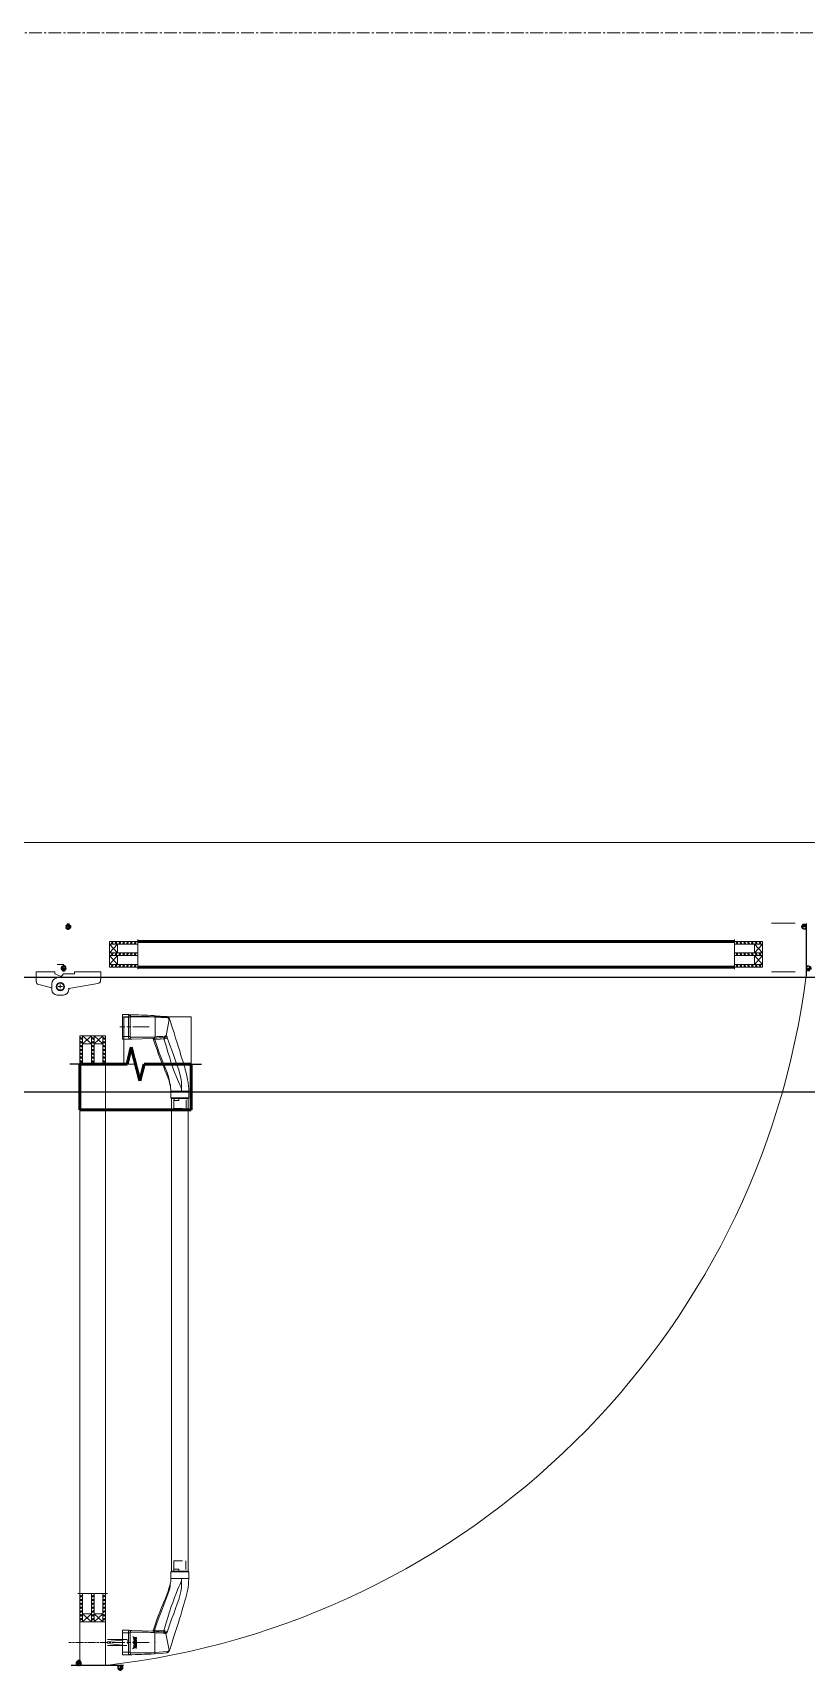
# Model space of a CAD drawing. Header units: millimetres. Extents: x -7155 to 483283, y -227682 to 148426.
# Drawn here: x 34286 to 35432, y 73773 to 76200 of the extents above; entities that cross this region are included whole.
import ezdxf

# ---------------------------------------------------------------- set-up
doc = ezdxf.new("R2010")
doc.units = ezdxf.units.MM
for name, pattern in [('CENTER', [50.8, 31.75, -6.35, 6.35, -6.35]), ('CENTER2', [28.575, 19.05, -3.175, 3.175, -3.175]), ('CENTERLINE', [30, 12, -1.5, 3, -1.5, 12]), ('HIDDEN', [9.525, 6.35, -3.175])]:
    doc.linetypes.add(name, pattern=pattern)
doc.layers.add('001', color=7, linetype='Continuous')
doc.layers.add('CENTER', color=1, linetype='CENTER')
for name, color, linetype, lineweight in [('A-Wall-Open', 8, 'Continuous', 0), ('Al', 59, 'Continuous', 13), ('Cen', 1, 'CENTER2', 13), ('OSN', 7, 'Continuous', 0), ('АР_Двери_внутренние_антипаника', 7, 'Continuous', 0), ('АР_Стены_Стекло', 4, 'Continuous', 13), ('Витражные конструкции', 252, 'Continuous', 15), ('СПДС_СИМВОЛЫ', 213, 'Continuous', 25)]:
    doc.layers.add(name, color=color, linetype=linetype, lineweight=lineweight)
for name, color, linetype, lineweight, true_color in [('АР_Оси_РД_100', 7, 'Continuous', 0, 0x525252), ('РД_Витраж_вн', 7, 'Continuous', 25, 0x148aff), ('РД_Оси_100', 7, 'Continuous', 0, 0x525252)]:
    doc.layers.add(name, color=color, linetype=linetype, lineweight=lineweight, true_color=true_color)
doc.layers.add('РД_Проем', color=230, linetype='Continuous', lineweight=0, plot=False)

# ---------------------------------------------------------------- blocks, each defined once
blk = doc.blocks.new('СОШ_2200_АР_ОСИ_М100_28.05.24')
at = {"layer": 'АР_Оси_РД_100', "linetype": 'CENTER2'}
for p, q in [((119910, 76200), (-5954.958, 76200)), ((-5954.958, 75000), (119910, 75000))]:
    blk.add_line(p, q, dxfattribs=at)
blk = doc.blocks.new('ТПУ-45.02')
at = {"elevation": 0}
blk.add_lwpolyline([(-2, 2.5, -0.916659), (-1.5, 2.4), (-1.5, 1.4, -0.398231), (-1.6, 1.3), (-1.9, 1.3, 0.668179), (-2.1, 0.9), (-1.3, 0.1, 0.198912), (-1.1, 0), (1.2, 0, 0.198912), (1.3, 0.1), (2.1, 0.9, 0.668179), (2, 1.3), (1.6, 1.3, -0.414214), (1.5, 1.4), (1.5, 2.4, -0.904069), (2, 2.5), (3.3, 2.5, 0.414214), (3.5, 2.7), (3.5, 3.1, 0.327426), (3.3, 3.4), (-1, 4.3, 0.167079), (-1.2, 4.3, -0.978527), (-1.6, 4.8, 0.140808), (-1.5, 4.9), (-1, 6.4, -0.301775), (-0.8, 6.6, -0.191208), (1.6, 6.3, -0.2528), (1.7, 6.1, 0.249371), (1.8, 5.9, -0.087675), (2.5, 5.2, 0.34791), (2.8, 5.1), (3.3, 5.4, 0.434986), (3.4, 5.7, 0.631386), (-3.8, 4.5), (-3.8, 2.7, 0.423855), (-3.6, 2.5)], format="xyb", close=True, dxfattribs=at)
blk.add_lwpolyline([(-2, 4.3, 0.440609), (-1.8, 4), (-0.5, 3.8, -0.880439), (-0.6, 3.3), (-3.2, 3.3, -0.266716), (-1.7, 6.2, -0.681981), (-1.5, 6.1)], format="xyb", close=True)
blk.add_lwpolyline([(0.6, 0.7, 0.413945), (0.7, 0.8), (0.7, 2.4, 0.414214), (0.5, 2.7), (-0.4, 2.7, 0.414214), (-0.7, 2.4), (-0.7, 0.8, 0.413945), (-0.5, 0.7), (0.6, 0.7)], format="xyb")
blk = doc.blocks.new('РУ-65.05')
blk.add_blockref('ТПУ-45.02', (-2.6, -2.5))
blk = doc.blocks.new('Стекло 4 мм разрез')
at = {"layer": 'Al'}
for p, q in [((-2, -41.9), (-2, 0)), ((2, -41.9), (2, 0))]:
    blk.add_line(p, q, dxfattribs=at)
at = {"layer": 'Al', "ltscale": 4}
blk.add_line((2, 0), (-2, 0), dxfattribs=at)
at = {"layer": 'Al', "color": 5, "linetype": 'Continuous'}
for p, q in [((-1.4, -5.4), (1.4, -2.5)), ((-1.4, -11), (1.4, -8.2)), ((-1.4, -16.7), (1.4, -13.9)), ((-1.4, -22.4), (1.4, -19.6)), ((-1.1, -3.9), (0, -2.8)), ((-1.1, -9.6), (0, -8.5)), ((-1.1, -15.3), (0, -14.2)), ((-1.1, -21), (0, -19.8)), ((0, -5.1), (1.1, -3.9)), ((0, -10.8), (1.1, -9.6)), ((0, -16.4), (1.1, -15.3)), ((0, -22.1), (1.1, -21)), ((-1.4, -28.1), (1.4, -25.2)), ((-1.4, -33.7), (1.4, -30.9)), ((-1.4, -39.4), (1.4, -36.6)), ((-1.1, -26.6), (0, -25.5)), ((-1.1, -32.3), (0, -31.2)), ((-1.1, -38), (0, -36.9)), ((0, -27.8), (1.1, -26.6)), ((0, -33.5), (1.1, -32.3)), ((0, -39.1), (1.1, -38))]:
    blk.add_line(p, q, dxfattribs=at)
blk = doc.blocks.new('СПД 38 4+4+4')
at = {"layer": 'Al', "ltscale": 4}
for p, q in [((4, 0), (17, -12)), ((4, -12), (17, 0)), ((21, 0), (34, -12)), ((21, -12), (34, 0))]:
    blk.add_line(p, q, dxfattribs=at)
for points in [[(4, 0), (17, 0), (17, -12), (4, -12)], [(21, 0), (34, 0), (34, -12), (21, -12)]]:
    blk.add_lwpolyline(points, close=True, dxfattribs=at)
at = {"layer": 'Cen', "ltscale": 5}
blk.add_line((41, -41.9), (-3, -41.9), dxfattribs=at)
at = {"layer": 'Al', "ltscale": 4}
for p in [(2, 0), (19, 0), (36, 0)]:
    blk.add_blockref('Стекло 4 мм разрез', p, dxfattribs=at)
blk = doc.blocks.new('дверь 72 стык створок')
for p, q in [((-122.9, 27), (-157.9, 27)), ((-122.9, -45), (-157.9, -45))]:
    blk.add_line(p, q)
at = {"layer": 'CENTER', "ltscale": 5}
blk.add_line((-106.6, 26.6), (-106.6, -50.8), dxfattribs=at)
at = {"xscale": -1, "rotation": 180}
blk.add_blockref('РУ-65.05', (-107.3, 23), dxfattribs=at)
at = {"xscale": -1}
blk.add_blockref('РУ-65.05', (-105.8, -41), dxfattribs=at)
at = {"layer": 'Al', "ltscale": 4, "rotation": 270}
blk.add_blockref('СПД 38 4+4+4', (-171.2, 0), dxfattribs=at)
at = {"layer": 'Al', "ltscale": 4, "xscale": -1, "rotation": 90}
blk.add_blockref('СПД 38 4+4+4', (-41.9, 0), dxfattribs=at)
blk = doc.blocks.new('petlia_dv')
for p, q in [((-59.9, 22), (-59.9, 11)), ((-59.9, 22), (-24.3, 22)), ((-59.9, 11), (-59.7, 11)), ((-59.7, 11), (-59.7, 9.4)), ((-12.5, -2.6), (-55.6, 4.4)), ((-20.9, 22), (-24.3, 22)), ((-20.9, 22), (-20.9, 19)), ((-20.9, 19), (-4.9, 19)), ((-4.9, 19), (-0.2, 13.4)), ((-4.9, 19), (-2.7, 16.3)), ((7.9, 19), (-1.3, 14.8)), ((-0.2, 13.4), (5.5, 13.3)), ((5.5, 13.3), (5.5, 12.4)), ((5.9, 12.3), (5.5, 12.4)), ((7.9, 22), (32.5, 22)), ((7.9, 22), (7.9, 19)), ((12.5, 4.5), (12.5, -4.5)), ((12.5, -2), (33.9, 3.8)), ((35.9, 22), (32.5, 22)), ((35.9, 7), (35.4, 7)), ((35.4, 7), (35.4, 5.7)), ((35.9, 22), (35.9, 7)), ((-12.5, -2.6), (-12.5, -4.5)), ((4.5, -12.5), (-4.5, -12.5)), ((-4.5, -12.5), (4.5, -12.5)), ((12.5, -2.4), (12.5, -4.5))]:
    blk.add_line(p, q)
for radius in [6, 5]:
    blk.add_circle((0, 0), radius)
for centre, radius, start, end in [((-54.7, 9.4), 5, 180, 260), ((4.5, 4.5), 8, 0, 80), ((33.4, 5.7), 2, 285, 0), ((-4.5, -4.5), 8, 180, 270), ((-4.5, -4.5), 8, 180, 270), ((4.5, -4.5), 8, 270, 0), ((4.5, -4.5), 8, 270, 0)]:
    blk.add_arc(centre, radius, start, end)
at = {"layer": '001'}
blk.add_line((-12.5, -2.5), (-12.5, -4.5), dxfattribs=at)
at = {"layer": 'Cen', "ltscale": 0.5}
blk.add_line((3.2, 0), (-3.2, 0), dxfattribs=at)
at = {"layer": 'Cen', "ltscale": 0.3}
blk.add_line((0, 3.2), (0, -2.8), dxfattribs=at)
blk = doc.blocks.new('UUNEW01NEW00')
at = {"layer": 'АР_Двери_внутренние_антипаника', "color": 1, "linetype": 'CENTERLINE'}
blk.add_line((0, 4.4), (0, 26), dxfattribs=at)
at = {"layer": 'АР_Двери_внутренние_антипаника', "color": 40, "linetype": 'Continuous'}
for p, q in [((-9.1, 24), (9.1, 24)), ((-9.1, 19.3), (-9.1, 24)), ((-9, 18.2), (-9.1, 19.3)), ((-9, 17.1), (-9, 18.2)), ((-8.5, 1.5), (-9, 17.1)), ((9.1, 24), (9.1, 19.3)), ((-8.8, 1.3), (-13.2, -0.1)), ((-8.5, 1.5), (-8.8, 1.3)), ((8.3, 0.5), (8, -3.9)), ((-47.5, -11.9), (-52.5, -11.9)), ((-47.5, -11.9), (-46.3, -11.8)), ((-45.1, -11.7), (-46.3, -11.8)), ((-44.4, -11.5), (-45.1, -11.7)), ((-42.2, -11), (-44.4, -11.6)), ((-40, -10.4), (-42.2, -11)), ((-38, -9.7), (-40, -10.4)), ((-36.1, -9), (-38, -9.7)), ((-34.2, -8.3), (-36.1, -9)), ((-32.1, -7.5), (-34.2, -8.3)), ((-30.3, -6.7), (-32.1, -7.5)), ((-28.2, -5.9), (-30.3, -6.7)), ((-25.9, -4.9), (-28.2, -5.9)), ((-23.3, -3.9), (-25.9, -4.9)), ((-20.4, -2.7), (-23.3, -3.9)), ((-17, -1.5), (-20.4, -2.7)), ((-13.2, -0.1), (-17, -1.5)), ((-0.2, -12.7), (4.6, -11.2)), ((4.6, -11.2), (5.6, -10.9)), ((5.6, -10.9), (6.4, -10.5)), ((6.4, -10.5), (7.3, -9.6)), ((7.3, -9.6), (7.6, -8.9)), ((7.6, -8.9), (7.7, -8.7)), ((8, -3.9), (7.7, -8.6)), ((7.7, -8.7), (7.7, -8.6)), ((-53, -19.5), (-53, -12.4)), ((-53, -24.6), (-53, -19.5)), ((-41.1, -24.6), (-39.3, -24.3)), ((-39.3, -24.3), (-37.6, -23.9)), ((-37.6, -23.9), (-36.2, -23.6)), ((-36.2, -23.6), (-35.1, -23.3)), ((-35.1, -23.3), (-34.2, -23.1)), ((-34.2, -23.1), (-33.1, -22.8)), ((-33.1, -22.8), (-31.7, -22.5)), ((-31.7, -22.5), (-30.1, -22)), ((-30.1, -22), (-28.2, -21.5)), ((-28.2, -21.5), (-26, -20.8)), ((-26, -20.8), (-23.3, -20)), ((-23.3, -20), (-20.2, -19.1)), ((-20.2, -19.1), (-17.7, -18.3)), ((-17.7, -18.3), (-14.9, -17.4)), ((-14.9, -17.4), (-11.8, -16.4)), ((-11.8, -16.4), (-8.3, -15.3)), ((-8.3, -15.3), (-4.5, -14.1)), ((-4.5, -14.1), (-0.2, -12.7)), ((-52.5, -25.1), (-47.5, -25.1)), ((-47.5, -25.1), (-45.1, -25)), ((-45.1, -25), (-44.1, -24.9)), ((-44.1, -24.9), (-43.6, -24.9)), ((-43.6, -24.9), (-43, -24.8)), ((-43, -24.8), (-42.4, -24.8)), ((-42.4, -24.8), (-41.8, -24.7)), ((-41.8, -24.7), (-41.1, -24.6))]:
    blk.add_line(p, q, dxfattribs=at)
at = {"layer": 'АР_Двери_внутренние_антипаника', "color": 1, "linetype": 'Continuous'}
for p, q in [((-9.1, 19.3), (-8.9, 19.4)), ((-9.1, 19.3), (-9, 18.8)), ((-9, 18.8), (-8.8, 18.6)), ((-8.9, 19.4), (-8.5, 19.5)), ((-8.8, 18.6), (-8.6, 18.4)), ((-8.6, 18.4), (-8.4, 18.2)), ((-8.5, 19.5), (-8.2, 19.5)), ((-8.4, 18.2), (-8.1, 18.1)), ((-8.2, 19.5), (-7.8, 19.6)), ((-8.1, 18.1), (-7.6, 18)), ((-7.8, 19.6), (-7.5, 19.6)), ((-7.5, 18.3), (-7.6, 18.2)), ((-7.6, 18.2), (-7.6, 18)), ((-7.6, 18), (-7.6, 16.2)), ((-7.6, 16.2), (-7.6, 14.1)), ((-7.6, 14.1), (-7.6, 12.2)), ((-7.6, 12.2), (-7.6, 9.8)), ((-7.5, 19.6), (-7.1, 19.6)), ((-7.4, 18.3), (-7.5, 18.3)), ((-7.3, 18.3), (-7.4, 18.3)), ((-7.2, 18.3), (-7.3, 18.3)), ((-7.1, 18.3), (-7.2, 18.3)), ((-7.1, 24), (-7.1, 19.6)), ((-7.1, 19.6), (7.1, 19.6)), ((-7.1, 19.6), (-7.1, 18.3)), ((7.1, 18.3), (-7.1, 18.3)), ((-3.5, 16), (-4.6, 16.4)), ((-4.6, 16.4), (-4.6, 16.3)), ((-3.5, 15.9), (-4.6, 16.3)), ((-4.6, 16.3), (-3.8, 14.8)), ((-3.8, 14.8), (-3.3, 14.8)), ((-3, 14.7), (-3.8, 14.7)), ((-3.8, 14.7), (-3.8, 14.6)), ((-3, 14.6), (-3.8, 14.6)), ((-3.8, 14.6), (-3.8, 13.7)), ((-3.8, 13.7), (-3, 13.7)), ((-3.3, 14.8), (-3.6, 15.5)), ((-3.6, 15.5), (-2.7, 15.3)), ((-3.3, 14.9), (-3.6, 15.5)), ((-2.3, 15.7), (-3.5, 16)), ((-2.3, 15.6), (-3.5, 15.9)), ((-3.1, 14.4), (-3.4, 14.4)), ((-3.4, 14.4), (-3.4, 13.9)), ((-3.4, 14), (-3.1, 14)), ((-3.4, 13.9), (-3.1, 13.9)), ((-3.3, 14.9), (-3.3, 14.8)), ((-3, 14.4), (-3.1, 14.4)), ((-3.1, 14), (-3.1, 13.9)), ((-3.1, 14), (-3, 14)), ((-3.1, 13.9), (-3, 13.9)), ((-3, 14.7), (-3, 14.6)), ((-2.9, 14.7), (-3, 14.7)), ((-2.9, 14.6), (-3, 14.6)), ((-2.9, 14.4), (-3, 14.4)), ((-3, 14.4), (-3, 14.4)), ((-3, 14.4), (-3, 14.4)), ((-3, 14), (-3, 14)), ((-3, 14), (-3, 14)), ((-3, 14), (-2.9, 14)), ((-3, 13.9), (-3, 13.9)), ((-3, 13.9), (-3, 13.9)), ((-3, 13.9), (-2.9, 13.9)), ((-3, 13.7), (-2.9, 13.7)), ((-2.8, 14.7), (-2.9, 14.7)), ((-2.9, 14.7), (-2.9, 14.7)), ((-2.8, 14.5), (-2.9, 14.6)), ((-2.9, 14.6), (-2.9, 14.6)), ((-2.9, 14.3), (-2.9, 14.4)), ((-2.9, 14.3), (-2.9, 14.3)), ((-2.9, 14.3), (-2.9, 14.3)), ((-2.9, 14.3), (-2.9, 14.3)), ((-2.9, 14), (-2.9, 14.3)), ((-2.9, 14.1), (-2.9, 14)), ((-2.9, 14), (-2.9, 14.1)), ((-2.9, 14.1), (-2.9, 14.1)), ((-2.9, 14.1), (-2.9, 14.1)), ((-2.9, 14.1), (-2.9, 14.1)), ((-2.9, 14), (-2.9, 14)), ((-2.9, 13.9), (-2.9, 14)), ((-2.9, 14), (-2.9, 14)), ((-2.9, 14), (-2.9, 14)), ((-2.9, 13.9), (-2.9, 13.9)), ((-2.9, 13.9), (-2.9, 13.9)), ((-2.9, 13.7), (-2.8, 13.7)), ((-2.7, 14.6), (-2.8, 14.7)), ((-2.7, 14.5), (-2.8, 14.5)), ((-2.8, 13.7), (-2.8, 13.8)), ((-2.8, 13.8), (-2.7, 13.8)), ((-2.7, 15.3), (-1.7, 15.1)), ((-2.6, 14.6), (-2.7, 14.6)), ((-2.6, 14.5), (-2.7, 14.5)), ((-2.7, 13.8), (-2.6, 13.8)), ((-2.6, 14.5), (-2.6, 14.6)), ((-2.6, 14.6), (-2.6, 14.6)), ((-2.6, 14.4), (-2.6, 14.5)), ((-2.5, 14.5), (-2.6, 14.5)), ((-2.5, 14.4), (-2.6, 14.4)), ((-2.6, 14.4), (-2.6, 14.4)), ((-2.6, 13.8), (-2.6, 13.9)), ((-2.6, 13.9), (-2.5, 13.9)), ((-2.5, 14.4), (-2.5, 14.5)), ((-2.5, 14.4), (-2.5, 14.3)), ((-2.5, 14.3), (-2.5, 14.4)), ((-2.5, 14), (-2.5, 14.3)), ((-2.5, 13.9), (-2.5, 14)), ((-1, 15.5), (-2.3, 15.7)), ((-1, 15.4), (-2.3, 15.6)), ((-2.2, 14.5), (-2.3, 14.5)), ((-2.3, 14.5), (-2.3, 14.4)), ((-2.3, 14.4), (-2.3, 14.3)), ((-2.2, 14.4), (-2.3, 14.4)), ((-2.3, 14.4), (-2.3, 14.3)), ((-2.3, 14.3), (-2.3, 14)), ((-2.3, 14), (-2.3, 13.9)), ((-2.3, 13.9), (-2.3, 13.9)), ((-2.3, 13.9), (-2.2, 13.8)), ((-2.1, 14.6), (-2.2, 14.6)), ((-2.2, 14.6), (-2.2, 14.5)), ((-2.1, 14.5), (-2.2, 14.5)), ((-2.2, 14.5), (-2.2, 14.4)), ((-2.2, 13.8), (-2.2, 13.8)), ((-2.2, 13.8), (-2.1, 13.8)), ((-2, 14.7), (-2.1, 14.6)), ((-2, 14.6), (-2.1, 14.5)), ((-2.1, 14.6), (-2.1, 14.6)), ((-2.1, 14.5), (-2.1, 14.5)), ((-2.1, 13.8), (-2, 13.7)), ((-1.9, 14.7), (-2, 14.7)), ((-1.9, 14.6), (-2, 14.6)), ((-2, 13.7), (-2, 13.7)), ((-2, 13.7), (-1.9, 13.7)), ((-1.8, 14.7), (-1.9, 14.7)), ((-1.8, 14.6), (-1.9, 14.6)), ((-1.8, 14.4), (-1.9, 14.4)), ((-1.9, 14.4), (-1.9, 14.3)), ((-1.9, 14.3), (-1.9, 14)), ((-1.9, 14.3), (-1.9, 14.3)), ((-1.9, 14.3), (-1.9, 14.3)), ((-1.9, 14.3), (-1.9, 14.3)), ((-1.9, 14.1), (-1.9, 14.1)), ((-1.9, 14.1), (-1.9, 14.1)), ((-1.9, 14.1), (-1.9, 14.1)), ((-1.9, 14.1), (-1.8, 14)), ((-1.9, 14), (-1.9, 14)), ((-1.9, 14), (-1.9, 14)), ((-1.9, 14), (-1.9, 13.9)), ((-1.9, 13.9), (-1.8, 13.9)), ((-1.9, 13.7), (-1.8, 13.7)), ((-1.8, 14.7), (-1.8, 14.6)), ((-1.5, 14.7), (-1.8, 14.7)), ((-1.5, 14.6), (-1.8, 14.6)), ((-1.7, 14.4), (-1.8, 14.4)), ((-1.8, 14.4), (-1.8, 14.4)), ((-1.8, 14.4), (-1.8, 14.4)), ((-1.8, 14), (-1.8, 14)), ((-1.8, 14), (-1.8, 14)), ((-1.8, 14), (-1.7, 14)), ((-1.8, 13.9), (-1.8, 13.9)), ((-1.8, 13.9), (-1.8, 13.9)), ((-1.8, 13.9), (-1.7, 13.9)), ((-1.8, 13.7), (-1.5, 13.7)), ((-1.7, 15.1), (-0.7, 15)), ((-1.7, 14.4), (-1.7, 14.4)), ((-1.6, 14.4), (-1.7, 14.4)), ((-1.7, 14), (-1.7, 13.9)), ((-1.7, 14), (-1.7, 14)), ((-1.7, 14), (-1.6, 14)), ((-1.7, 13.9), (-1.6, 13.9)), ((-1.7, 13.9), (-1.7, 13.9)), ((-1.5, 14.4), (-1.6, 14.4)), ((-1.6, 14.4), (-1.6, 14.4)), ((-1.6, 14), (-1.6, 13.9)), ((-1.6, 14), (-1.6, 14)), ((-1.6, 14), (-1.5, 14)), ((-1.6, 13.9), (-1.6, 13.9)), ((-1.6, 13.9), (-1.5, 13.9)), ((-1.5, 14.7), (-1.5, 14.6)), ((-1.4, 14.7), (-1.5, 14.7)), ((-1.4, 14.6), (-1.5, 14.6)), ((-1.4, 14.3), (-1.5, 14.4)), ((-1.5, 14.4), (-1.5, 14.4)), ((-1.5, 14.4), (-1.5, 14.4)), ((-1.5, 14), (-1.4, 14.1)), ((-1.5, 14), (-1.5, 14)), ((-1.5, 14), (-1.5, 14)), ((-1.5, 14), (-1.5, 14)), ((-1.5, 13.9), (-1.5, 13.9)), ((-1.5, 13.9), (-1.5, 13.9)), ((-1.5, 13.9), (-1.5, 13.9)), ((-1.5, 13.9), (-1.4, 13.9)), ((-1.5, 13.7), (-1.4, 13.7)), ((-1.3, 14.7), (-1.4, 14.7)), ((-1.3, 14.6), (-1.4, 14.6)), ((-1.4, 14.3), (-1.4, 14.3)), ((-1.4, 14.3), (-1.4, 14.3)), ((-1.4, 14.3), (-1.4, 14.3)), ((-1.4, 14), (-1.4, 14.3)), ((-1.4, 14.1), (-1.4, 14)), ((-1.4, 14.1), (-1.4, 14.1)), ((-1.4, 14.1), (-1.4, 14.1)), ((-1.4, 14.1), (-1.4, 14.1)), ((-1.4, 13.9), (-1.4, 14)), ((-1.4, 14), (-1.4, 14)), ((-1.4, 14), (-1.4, 14)), ((-1.4, 13.7), (-1.3, 13.7)), ((-1.2, 14.6), (-1.3, 14.7)), ((-1.3, 14.7), (-1.3, 14.7)), ((-1.3, 14.5), (-1.3, 14.6)), ((-1.2, 14.5), (-1.3, 14.5)), ((-1.3, 13.7), (-1.2, 13.8)), ((-1.1, 14.6), (-1.2, 14.6)), ((-1.1, 14.5), (-1.2, 14.5)), ((-1.2, 13.8), (-1.2, 13.8)), ((-1.2, 13.8), (-1.1, 13.8)), ((-1.1, 14.5), (-1.1, 14.6)), ((-1.1, 14.6), (-1.1, 14.6)), ((-1.1, 14.4), (-1.1, 14.5)), ((-1, 14.5), (-1.1, 14.5)), ((-1, 14.4), (-1.1, 14.4)), ((-1.1, 14.4), (-1.1, 14.4)), ((-1.1, 13.8), (-1.1, 13.9)), ((-1.1, 13.9), (-1, 13.9)), ((0, 16.5), (-1, 15.5)), ((0, 16.4), (-1, 15.4)), ((-1, 15.5), (-1, 15.4)), ((-1, 14.4), (-1, 14.5)), ((-1, 14.3), (-1, 14.4)), ((-1, 14.4), (-1, 14.3)), ((-1, 14), (-1, 14.3)), ((-1, 13.9), (-1, 14)), ((0, 14.7), (-0.8, 14.7)), ((-0.8, 14.7), (-0.8, 14.6)), ((0, 14.6), (-0.8, 14.6)), ((-0.8, 14.6), (-0.8, 13.7)), ((-0.8, 13.7), (-0.4, 13.7)), ((-0.7, 15), (0, 15.7)), ((-0.1, 14.4), (-0.4, 14.4)), ((-0.4, 14.4), (-0.4, 14.2)), ((-0.4, 14.3), (-0.1, 14.3)), ((-0.4, 14.2), (-0.1, 14.2)), ((-0.4, 14.1), (-0.2, 14.1)), ((-0.4, 13.7), (-0.4, 14.1)), ((-0.2, 14.1), (0, 13.7)), ((0, 14.4), (-0.1, 14.4)), ((-0.1, 14.4), (-0.1, 14.4)), ((-0.1, 14.4), (-0.1, 14.4)), ((-0.1, 14.3), (-0.1, 14.2)), ((-0.1, 14.3), (-0.1, 14.3)), ((-0.1, 14.3), (-0.1, 14.3)), ((-0.1, 14.3), (0, 14.3)), ((-0.1, 14.2), (-0.1, 14.2)), ((-0.1, 14.2), (-0.1, 14.2)), ((-0.1, 14.2), (0, 14.2)), ((0, 16.5), (0, 16.4)), ((1, 15.5), (0, 16.5)), ((1, 15.4), (0, 16.4)), ((0, 15.7), (0.7, 15)), ((0, 14.7), (0, 14.6)), ((0.1, 14.7), (0, 14.7)), ((0.1, 14.6), (0, 14.6)), ((0, 14.3), (0, 14.4)), ((0, 14.4), (0, 14.4)), ((0, 14.3), (0, 14.4)), ((0, 14.4), (0, 14.4)), ((0, 14.4), (0, 14.4)), ((0, 14.4), (0, 14.4)), ((0, 14.4), (0, 14.4)), ((0, 14.3), (0, 14.3)), ((0, 14.3), (0, 14.3)), ((0, 14.3), (0, 14.3)), ((0, 14.2), (0, 14.3)), ((0, 14.3), (0, 14.3)), ((0, 14.3), (0, 14.3)), ((0, 14.3), (0, 14.3)), ((0, 14.2), (0, 14.2)), ((0, 14.2), (0, 14.2)), ((0, 13.7), (0.5, 13.7)), ((0.2, 14.7), (0.1, 14.7)), ((0.2, 14.6), (0.1, 14.6)), ((0.3, 14.6), (0.2, 14.7)), ((0.2, 14.7), (0.2, 14.7)), ((0.2, 14.5), (0.2, 14.6)), ((0.3, 14.5), (0.2, 14.5)), ((0.5, 13.7), (0.2, 14.1)), ((0.2, 14.1), (0.3, 14.1)), ((0.4, 14.6), (0.3, 14.6)), ((0.4, 14.5), (0.3, 14.5)), ((0.3, 14.1), (0.4, 14.2)), ((0.3, 14.1), (0.3, 14.1)), ((0.5, 13.8), (0.3, 14.1)), ((0.4, 14.5), (0.4, 14.6)), ((0.4, 14.6), (0.4, 14.6)), ((0.4, 14.4), (0.4, 14.5)), ((0.4, 14.4), (0.4, 14.5)), ((0.4, 14.5), (0.4, 14.5)), ((0.4, 14.3), (0.4, 14.4)), ((0.4, 14.4), (0.4, 14.4)), ((0.4, 14.4), (0.4, 14.4)), ((0.4, 14.2), (0.4, 14.3)), ((0.4, 14.3), (0.4, 14.3)), ((0.4, 14.2), (0.4, 14.2)), ((0.5, 13.8), (0.5, 13.7)), ((0.7, 15), (1.7, 15.1)), ((0.7, 14.7), (0.7, 14.6)), ((1.4, 14.7), (0.7, 14.7)), ((1.4, 14.6), (0.7, 14.6)), ((0.7, 14.6), (0.7, 13.7)), ((0.7, 13.7), (1.1, 13.7)), ((2.3, 15.7), (1, 15.5)), ((2.3, 15.6), (1, 15.4)), ((1, 15.5), (1, 15.4)), ((1.1, 13.7), (1.1, 14.3)), ((1.1, 14.3), (1.2, 14.3)), ((1.2, 14.3), (1.5, 13.7)), ((1.4, 14.7), (1.4, 14.6)), ((1.6, 14.2), (1.4, 14.7)), ((1.6, 14.1), (1.4, 14.6)), ((1.5, 13.7), (1.8, 13.7)), ((1.6, 14.2), (1.6, 14.1)), ((1.7, 14.2), (1.6, 14.2)), ((1.7, 14.1), (1.6, 14.1)), ((1.7, 15.1), (2.7, 15.3)), ((1.9, 14.7), (1.7, 14.2)), ((1.9, 14.6), (1.7, 14.1)), ((1.7, 14.2), (1.7, 14.1)), ((1.8, 13.7), (2, 14.3)), ((1.9, 14.7), (1.9, 14.6)), ((2.5, 14.7), (1.9, 14.7)), ((2.5, 14.6), (1.9, 14.6)), ((2, 14.3), (2.2, 14.3)), ((2.2, 14.3), (2.2, 13.7)), ((2.2, 13.7), (2.5, 13.7)), ((3.5, 16), (2.3, 15.7)), ((3.5, 15.9), (2.3, 15.6)), ((2.5, 14.7), (2.5, 14.6)), ((2.5, 13.7), (2.5, 14.6)), ((2.7, 15.3), (3.6, 15.5)), ((3.1, 14.7), (2.7, 13.8)), ((3.1, 14.6), (2.7, 13.7)), ((2.7, 13.8), (2.7, 13.7)), ((2.7, 13.7), (3.2, 13.7)), ((3.1, 14.7), (3.1, 14.6)), ((3.9, 14.7), (3.1, 14.7)), ((3.9, 14.6), (3.1, 14.6)), ((3.2, 13.7), (3.2, 13.9)), ((3.2, 13.9), (3.8, 13.9)), ((3.6, 15.5), (3.3, 14.8)), ((3.6, 15.5), (3.3, 14.9)), ((3.3, 14.9), (3.3, 14.8)), ((3.3, 14.8), (3.8, 14.8)), ((3.4, 14.3), (3.3, 14)), ((3.3, 14.1), (3.7, 14.1)), ((3.3, 14), (3.7, 14)), ((3.6, 14.3), (3.4, 14.3)), ((4.6, 16.4), (3.5, 16)), ((4.6, 16.3), (3.5, 15.9)), ((3.7, 14), (3.6, 14.3)), ((3.8, 14.8), (4.6, 16.3)), ((3.8, 13.9), (3.8, 13.7)), ((3.8, 13.7), (4.2, 13.7)), ((3.9, 14.7), (3.9, 14.6)), ((4.2, 13.8), (3.9, 14.7)), ((4.2, 13.7), (3.9, 14.6)), ((4.2, 13.8), (4.2, 13.7)), ((4.6, 16.4), (4.6, 16.3)), ((7.1, 19.6), (7.1, 24)), ((7.1, 19.6), (7.1, 18.3)), ((7.1, 19.6), (7.5, 19.6)), ((7.2, 18.3), (7.1, 18.3)), ((7.3, 18.3), (7.2, 18.3)), ((7.5, 18.3), (7.3, 18.3)), ((7.5, 19.6), (7.8, 19.6)), ((7.6, 18.2), (7.5, 18.3)), ((7.6, 18), (7.6, 18.2)), ((7.6, 18), (8.1, 18.1)), ((7.6, 16.2), (7.6, 18)), ((7.6, 14.2), (7.6, 16.2)), ((7.6, 12.3), (7.6, 14.2)), ((7.6, 9.9), (7.6, 12.3)), ((7.8, 19.6), (8.2, 19.5)), ((8.1, 18.1), (8.4, 18.2)), ((8.2, 19.5), (8.5, 19.5)), ((8.4, 18.2), (8.6, 18.4)), ((8.5, 19.5), (8.9, 19.4)), ((8.6, 18.4), (8.8, 18.6)), ((8.8, 18.6), (9, 18.8)), ((8.9, 19.4), (9.1, 19.3)), ((9, 18.8), (9.1, 19.3)), ((-9.3, 0.2), (-14.4, -1.5)), ((-9.2, 0.8), (-9.3, 0.2)), ((-9.3, -0.1), (-9.3, 0.2)), ((-9.2, 0.2), (-9.3, 0.2)), ((-9.1, 1), (-9.2, 0.8)), ((-8.9, 0.5), (-9.2, 0.2)), ((-9, 1.2), (-9.1, 1)), ((-8.8, 1.3), (-9, 1.2)), ((-8.7, 0.8), (-8.9, 0.5)), ((-8.6, 0.9), (-8.7, 0.8)), ((-8.6, 1), (-8.6, 0.9)), ((-8.5, 1), (-8.6, 1)), ((-8.4, 0.8), (-8.5, 1.5)), ((-8.4, 1.3), (-8.5, 1)), ((-8.4, 1.4), (-8.4, 0.4)), ((-8.3, 0.5), (-8.4, 0.8)), ((-8.4, 0.4), (-8.4, -0.4)), ((-8.4, 0.4), (-8.3, 0.4)), ((-8.1, 0.2), (-8.3, 0.5)), ((-7.8, 0.1), (-8.1, 0.2)), ((-7.4, 0), (-7.8, 0.1)), ((-7.6, 9.8), (-7.6, 7.8)), ((-7.6, 7.8), (-7.6, 6.2)), ((-7.6, 6.2), (-7.6, 4.7)), ((-7.6, 4.7), (-7.5, 3.2)), ((-7.5, 3.2), (-7.5, 1.6)), ((-7.5, 1.6), (-7.4, 0)), ((-7.5, 0), (-7.5, 0)), ((-7.5, 0), (-7.3, 0)), ((-7.4, 0), (7.4, 0)), ((-7.3, 0), (7.3, 0)), ((6.7, -9.4), (7.3, 0)), ((7.4, 0), (7.5, 2)), ((7.8, 0.1), (7.4, 0)), ((7.5, 2), (7.6, 4)), ((7.6, 8), (7.6, 9.9)), ((7.6, 5.9), (7.6, 8)), ((7.6, 4), (7.6, 5.9)), ((8.1, 0.2), (7.8, 0.1)), ((8.3, 0.5), (8.1, 0.2)), ((8.4, 0.8), (8.3, 0.5)), ((-52.5, -11.9), (-52.5, -19.8)), ((-47.5, -11.9), (-47.5, -19.8)), ((-47.5, -11.9), (-47.5, -11.9)), ((-43.1, -11.4), (-44.5, -11.6)), ((-41.6, -11.2), (-43.1, -11.4)), ((-39.3, -10.7), (-41.6, -11.2)), ((-36.7, -9.9), (-39.3, -10.7)), ((-33.8, -8.9), (-36.7, -9.9)), ((-30.7, -7.7), (-33.8, -8.9)), ((-27.2, -6.3), (-30.7, -7.7)), ((-30.3, -13.4), (-26.8, -12.1)), ((-23.3, -4.8), (-27.2, -6.3)), ((-26.8, -12.1), (-22.9, -10.9)), ((-19.1, -3.2), (-23.3, -4.8)), ((-22.9, -10.9), (-18.7, -9.6)), ((-14.4, -1.5), (-19.1, -3.2)), ((-18.7, -9.6), (-14, -8.2)), ((-12.8, -10.8), (-17.3, -12.4)), ((-14, -8.2), (-8.8, -6.6)), ((-7.8, -9.1), (-12.8, -10.8)), ((-9, -3.8), (-9.3, -0.1)), ((-8.8, -6.6), (-9, -3.8)), ((-8.8, -6.6), (-8.8, -6.6)), ((-8.8, -7.3), (-8.8, -6.6)), ((-8.8, -6.6), (-8.7, -6.6)), ((-8.5, -8.1), (-8.8, -7.3)), ((-8.7, -6.6), (-8.6, -6.6)), ((-8.6, -6.6), (-8.4, -6.7)), ((-8.2, -8.7), (-8.5, -8.1)), ((-8.4, -0.4), (-8.3, -0.9)), ((-8.4, -6.7), (-8.1, -6.7)), ((-8.3, -0.9), (-8.3, -1.1)), ((-8.3, -1.1), (-8.3, -1.1)), ((-8.3, -1.2), (-8.2, -1.2)), ((-8.2, -1.2), (-8.2, -1.2)), ((-8.2, -1.2), (-8.2, -1.5)), ((-8.2, -1.5), (-8.2, -1.5)), ((-7.8, -9.1), (-8.2, -8.7)), ((-8.1, -6.7), (-8, -6.6)), ((-8, -7.1), (-8.1, -6.7)), ((-8.1, -6.7), (-8.1, -6.7)), ((-8, -6.6), (-8, -6.6)), ((-8, -6.6), (-7.9, -6.6)), ((-7.6, -7.6), (-8, -7.1)), ((-7.8, -6.9), (-7.9, -6.6)), ((-7.9, -6.6), (-7.9, -6.7)), ((-7.9, -6.7), (-7.9, -6.6)), ((-7.5, -7.2), (-7.8, -6.9)), ((-7.4, -8.9), (-7.8, -9.1)), ((-7.2, -8), (-7.6, -7.6)), ((-7.2, -7.4), (-7.5, -7.2)), ((-7.1, -8.7), (-7.4, -8.9)), ((-7.3, 0), (-7.2, -1.7)), ((-7.2, -1.7), (-7.2, -3.1)), ((-7.2, -3.1), (-7.1, -4.5)), ((-6.9, -7.4), (-7.2, -7.4)), ((-6.7, -8.2), (-7.2, -8)), ((-7.1, -4.5), (-7, -6)), ((-6.7, -8.2), (-7.1, -8.7)), ((-7, -6), (-6.9, -7.4)), ((-6.9, -7.4), (-6.8, -7.5)), ((-6.8, -7.5), (-6.8, -7.5)), ((-6.8, -7.5), (-6.8, -7.6)), ((-6.8, -7.6), (-6.8, -7.6)), ((-6.8, -7.6), (-6.8, -7.6)), ((-6.8, -7.6), (-6.8, -7.6)), ((-6.8, -7.6), (-6.8, -7.6)), ((-6.8, -7.6), (-6.8, -7.6)), ((-6.8, -7.6), (-6.8, -7.6)), ((-6.8, -7.6), (-6.8, -7.6)), ((-6.8, -7.6), (-6.8, -7.6)), ((-6.8, -7.6), (-6.8, -7.6)), ((-6.8, -7.6), (-6.8, -7.6)), ((-6.8, -7.6), (-6.8, -7.6)), ((-6.8, -7.6), (-6.8, -7.6)), ((-6.8, -7.6), (-6.8, -7.6)), ((-6.8, -7.6), (-6.7, -7.8)), ((-6.7, -7.8), (-6.6, -8)), ((-6.6, -8), (-6.7, -8.1)), ((-6.7, -8.1), (-6.7, -8.2)), ((-6.7, -8.2), (5.6, -10.6)), ((5.6, -10.6), (6.3, -10)), ((5.6, -10.6), (6, -10.6)), ((6, -10.6), (6.3, -10.5)), ((6.3, -10), (6.6, -9.7)), ((6.3, -10.5), (6.4, -10.5)), ((6.6, -9.7), (6.7, -9.4)), ((6.7, -9.4), (7.1, -9.3)), ((7.1, -9.3), (7.4, -9.1)), ((7.4, -9.1), (7.6, -8.9)), ((8.3, -0.4), (8.3, -0.3)), ((-52.5, -19.8), (-52.5, -25.1)), ((-47.5, -19.8), (-46, -19.6)), ((-45.9, -19.8), (-47.5, -19.8)), ((-47.5, -19.8), (-47.5, -25.1)), ((-46, -19.6), (-44.5, -19.2)), ((-44.3, -19.8), (-45.9, -19.8)), ((-44.5, -19.2), (-42.9, -18.5)), ((-42.5, -19.7), (-44.3, -19.8)), ((-42.9, -18.5), (-41.3, -17.7)), ((-40.6, -19.6), (-42.5, -19.7)), ((-41.3, -17.7), (-39, -16.7)), ((-37.8, -19.2), (-40.6, -19.6)), ((-39, -16.7), (-36.4, -15.7)), ((-34.9, -18.5), (-37.8, -19.2)), ((-36.4, -15.7), (-33.5, -14.5)), ((-31.9, -17.6), (-34.9, -18.5)), ((-33.5, -14.5), (-30.3, -13.4)), ((-28.7, -16.6), (-31.9, -17.6)), ((-25.2, -15.3), (-28.7, -16.6)), ((-21.4, -13.9), (-25.2, -15.3)), ((-17.3, -12.4), (-21.4, -13.9)), ((-52.5, -25.1), (-47.5, -25.1))]:
    blk.add_line(p, q, dxfattribs=at)
at = {"layer": 'АР_Двери_внутренние_антипаника', "color": 1, "linetype": 'HIDDEN'}
for p, q in [((-60.5, -14), (-53, -14)), ((-60.5, -14), (-60.5, -23)), ((-60.5, -23), (-53, -23)), ((-54.5, -17.6), (-54.5, -14.1)), ((-54.5, -14.1), (-53, -14.1)), ((-54.5, -17.6), (-53, -17.6))]:
    blk.add_line(p, q, dxfattribs=at)
at = {"layer": 'АР_Двери_внутренние_антипаника', "color": 40, "linetype": 'Continuous'}
for centre, radius, start, end in [((-490.9, 27.7), 500, 356.9219, 359.0377), ((-52.5, -12.4), 0.5, 90, 180), ((-52.5, -24.6), 0.5, 180, 270)]:
    blk.add_arc(centre, radius, start, end, dxfattribs=at)
at = {"layer": 'АР_Двери_внутренние_антипаника', "color": 1, "linetype": 'Continuous'}
blk.add_arc((490.8, 29.3), 500, 183.3082, 184.1216, dxfattribs=at)
blk.add_point((0, 0), dxfattribs=at)
blk = doc.blocks.new('66NEW00')
at = {"layer": 'АР_Двери_внутренние_антипаника', "color": 40, "linetype": 'Continuous'}
for p, q in [((9.1, 0), (-9.1, 0)), ((-9.1, 0), (-9.1, -4.7)), ((9.1, -4.7), (9.1, 0)), ((8.5, -22.4), (9, -6.9)), ((9, -5.7), (9.1, -4.7)), ((9, -6.9), (9, -5.7)), ((-8.3, -23.5), (-8, -27.9)), ((8.5, -22.4), (8.8, -22.7)), ((8.8, -22.7), (13.2, -24.1)), ((13.2, -24.1), (17, -25.5)), ((-8, -27.9), (-7.7, -32.5)), ((-7.7, -32.7), (-7.7, -32.5)), ((-7.6, -32.8), (-7.7, -32.7)), ((-7.3, -33.6), (-7.6, -32.8)), ((-6.4, -34.5), (-7.3, -33.6)), ((-5.6, -34.9), (-6.4, -34.5)), ((-4.6, -35.2), (-5.6, -34.9)), ((0.2, -36.7), (-4.6, -35.2)), ((17, -25.5), (20.4, -26.7)), ((20.4, -26.7), (23.3, -27.9)), ((23.3, -27.9), (25.9, -28.9)), ((25.9, -28.9), (28.2, -29.9)), ((28.2, -29.9), (30.3, -30.7)), ((30.3, -30.7), (32.1, -31.4)), ((32.1, -31.4), (34.2, -32.3)), ((34.2, -32.3), (36.1, -33)), ((36.1, -33), (38, -33.7)), ((38, -33.7), (40, -34.4)), ((40, -34.4), (42.2, -35)), ((42.2, -35), (44.4, -35.5)), ((44.4, -35.5), (45.1, -35.6)), ((45.1, -35.6), (46.3, -35.8)), ((47.5, -35.8), (46.3, -35.8)), ((47.5, -35.8), (52.5, -35.8)), ((53, -43.4), (53, -36.3)), ((4.5, -38.1), (0.2, -36.7)), ((8.3, -39.3), (4.5, -38.1)), ((11.8, -40.4), (8.3, -39.3)), ((14.9, -41.4), (11.8, -40.4)), ((17.7, -42.3), (14.9, -41.4)), ((20.2, -43), (17.7, -42.3)), ((23.3, -44), (20.2, -43)), ((26, -44.8), (23.3, -44)), ((28.2, -45.4), (26, -44.8)), ((30.1, -46), (28.2, -45.4)), ((31.7, -46.4), (30.1, -46)), ((33.1, -46.8), (31.7, -46.4)), ((34.2, -47.1), (33.1, -46.8)), ((35.1, -47.3), (34.2, -47.1)), ((36.2, -47.6), (35.1, -47.3)), ((37.6, -47.9), (36.2, -47.6)), ((39.3, -48.2), (37.6, -47.9)), ((41.1, -48.6), (39.3, -48.2)), ((53, -48.6), (53, -43.4)), ((41.8, -48.7), (41.1, -48.6)), ((42.4, -48.7), (41.8, -48.7)), ((43, -48.8), (42.4, -48.7)), ((43.6, -48.9), (43, -48.8)), ((44.1, -48.9), (43.6, -48.9)), ((45.1, -49), (44.1, -48.9)), ((47.5, -49.1), (45.1, -49)), ((52.5, -49.1), (47.5, -49.1))]:
    blk.add_line(p, q, dxfattribs=at)
at = {"layer": 'АР_Двери_внутренние_антипаника', "color": 1, "linetype": 'Continuous'}
for p, q in [((-7.1, -4.4), (-7.1, 0)), ((7.1, 0), (7.1, -4.4)), ((-8.9, -4.6), (-9.1, -4.7)), ((-9, -5.2), (-9.1, -4.7)), ((-8.8, -5.4), (-9, -5.2)), ((-8.5, -4.5), (-8.9, -4.6)), ((-8.6, -5.6), (-8.8, -5.4)), ((-8.4, -5.7), (-8.6, -5.6)), ((-8.2, -4.4), (-8.5, -4.5)), ((-8.1, -5.8), (-8.4, -5.7)), ((-7.8, -4.4), (-8.2, -4.4)), ((-7.6, -5.9), (-8.1, -5.8)), ((-7.5, -4.4), (-7.8, -4.4)), ((-7.6, -5.8), (-7.5, -5.7)), ((-7.6, -5.9), (-7.6, -5.8)), ((-7.6, -7.7), (-7.6, -5.9)), ((-7.6, -9.8), (-7.6, -7.7)), ((-7.6, -11.7), (-7.6, -9.8)), ((-7.6, -14), (-7.6, -11.7)), ((-7.1, -4.4), (-7.5, -4.4)), ((-7.5, -5.7), (-7.3, -5.7)), ((-7.3, -5.7), (-7.2, -5.6)), ((-7.2, -5.6), (-7.1, -5.6)), ((7.1, -4.4), (-7.1, -4.4)), ((-7.1, -4.4), (-7.1, -5.6)), ((-7.1, -5.6), (7.1, -5.6)), ((7.1, -4.4), (7.1, -5.6)), ((7.5, -4.4), (7.1, -4.4)), ((7.1, -5.6), (7.2, -5.6)), ((7.2, -5.6), (7.3, -5.7)), ((7.3, -5.7), (7.4, -5.7)), ((7.4, -5.7), (7.5, -5.7)), ((7.8, -4.4), (7.5, -4.4)), ((7.5, -5.7), (7.6, -5.8)), ((8.1, -5.8), (7.6, -5.9)), ((7.6, -5.8), (7.6, -5.9)), ((7.6, -5.9), (7.6, -7.8)), ((7.6, -7.8), (7.6, -9.9)), ((7.6, -9.9), (7.6, -11.8)), ((7.6, -11.8), (7.6, -14.2)), ((8.2, -4.4), (7.8, -4.4)), ((8.4, -5.7), (8.1, -5.8)), ((8.5, -4.5), (8.2, -4.4)), ((8.6, -5.6), (8.4, -5.7)), ((8.9, -4.6), (8.5, -4.5)), ((8.8, -5.4), (8.6, -5.6)), ((9, -5.2), (8.8, -5.4)), ((9.1, -4.7), (8.9, -4.6)), ((9.1, -4.7), (9, -5.2)), ((-8.4, -23.1), (-8.3, -23.5)), ((-8.3, -23.5), (-8.1, -23.7)), ((-8.3, -24.4), (-8.3, -24.2)), ((-8.1, -23.7), (-7.8, -23.9)), ((-7.8, -23.9), (-7.4, -24)), ((-7.6, -16), (-7.6, -14)), ((-7.6, -18.1), (-7.6, -16)), ((-7.6, -19.9), (-7.6, -18.1)), ((-7.5, -21.9), (-7.6, -19.9)), ((-7.4, -24), (-7.5, -21.9)), ((7.4, -24), (-7.4, -24)), ((7.3, -24), (-7.3, -24)), ((-6.7, -33.3), (-7.3, -24)), ((7.3, -24), (7.2, -25.6)), ((7.5, -24), (7.3, -24)), ((7.5, -22.4), (7.4, -24)), ((7.4, -24), (7.8, -23.9)), ((7.6, -19.3), (7.5, -20.8)), ((7.5, -20.8), (7.5, -22.4)), ((7.5, -24), (7.5, -24)), ((7.6, -14.2), (7.6, -16.2)), ((7.6, -16.2), (7.6, -17.8)), ((7.6, -17.8), (7.6, -19.3)), ((7.8, -23.9), (8.1, -23.7)), ((8.1, -23.7), (8.3, -23.5)), ((8.3, -23.5), (8.4, -23.1)), ((8.4, -23.6), (8.3, -23.6)), ((8.4, -23.1), (8.5, -22.4)), ((8.4, -22.6), (8.5, -22.9)), ((8.4, -22.6), (8.4, -23.6)), ((8.4, -23.6), (8.4, -24.3)), ((8.5, -22.9), (8.6, -23)), ((8.6, -23), (8.6, -23.1)), ((8.6, -23.1), (8.7, -23.2)), ((8.7, -23.2), (8.9, -23.4)), ((8.8, -22.7), (9, -22.8)), ((8.9, -23.4), (9.2, -23.8)), ((9, -22.8), (9.1, -22.9)), ((9, -27.8), (9.3, -24)), ((9.1, -22.9), (9.2, -23.2)), ((9.2, -23.2), (9.3, -23.8)), ((9.2, -23.8), (9.3, -23.8)), ((9.3, -23.8), (14.4, -25.5)), ((9.3, -24), (9.3, -23.8)), ((-7.4, -33.1), (-7.6, -32.8)), ((-7.1, -33.3), (-7.4, -33.1)), ((-6.7, -33.3), (-7.1, -33.3)), ((-6.6, -33.7), (-6.7, -33.3)), ((-6.3, -34), (-6.6, -33.7)), ((-6.3, -34.5), (-6.4, -34.4)), ((-5.6, -34.5), (-6.3, -34)), ((-6, -34.6), (-6.3, -34.5)), ((-5.6, -34.5), (-6, -34.6)), ((6.7, -32.2), (-5.6, -34.5)), ((6.7, -31.8), (6.6, -32)), ((6.6, -32), (6.7, -32.1)), ((6.8, -31.6), (6.7, -31.8)), ((6.7, -32.2), (7.2, -32)), ((6.7, -32.1), (6.7, -32.2)), ((6.7, -32.2), (7.1, -32.7)), ((6.9, -31.4), (6.8, -31.5)), ((6.8, -31.5), (6.8, -31.5)), ((6.8, -31.5), (6.8, -31.5)), ((6.8, -31.5), (6.8, -31.6)), ((6.8, -31.6), (6.8, -31.6)), ((6.8, -31.6), (6.8, -31.6)), ((6.8, -31.6), (6.8, -31.6)), ((6.8, -31.6), (6.8, -31.6)), ((6.8, -31.6), (6.8, -31.6)), ((6.8, -31.6), (6.8, -31.6)), ((6.8, -31.6), (6.8, -31.6)), ((6.8, -31.6), (6.8, -31.6)), ((6.8, -31.6), (6.8, -31.6)), ((6.8, -31.6), (6.8, -31.6)), ((6.8, -31.6), (6.8, -31.6)), ((6.8, -31.6), (6.8, -31.6)), ((7, -29.9), (6.9, -31.4)), ((6.9, -31.4), (7.2, -31.3)), ((7.1, -28.5), (7, -29.9)), ((7.2, -27.1), (7.1, -28.5)), ((7.1, -32.7), (7.4, -32.9)), ((7.2, -25.6), (7.2, -27.1)), ((7.2, -31.3), (7.5, -31.2)), ((7.2, -32), (7.6, -31.6)), ((7.4, -32.9), (7.8, -33.1)), ((7.5, -31.2), (7.8, -30.9)), ((7.6, -31.6), (8, -31.1)), ((7.8, -30.9), (7.9, -30.6)), ((7.8, -33.1), (8.2, -32.7)), ((7.8, -33.1), (12.8, -34.8)), ((8, -30.6), (7.9, -30.6)), ((7.9, -30.6), (7.9, -30.6)), ((7.9, -30.6), (7.9, -30.6)), ((8, -31.1), (8.1, -30.6)), ((8.1, -30.6), (8, -30.6)), ((8, -30.6), (8, -30.6)), ((8.1, -30.7), (8.1, -30.6)), ((8.4, -30.7), (8.1, -30.7)), ((8.2, -25.1), (8.2, -25.2)), ((8.3, -25.1), (8.2, -25.1)), ((8.2, -25.2), (8.2, -25.5)), ((8.2, -25.5), (8.2, -25.5)), ((8.2, -32.7), (8.5, -32.1)), ((8.4, -24.3), (8.3, -24.8)), ((8.3, -24.8), (8.3, -25.1)), ((8.3, -25.1), (8.3, -25.1)), ((8.6, -30.6), (8.4, -30.7)), ((8.5, -32.1), (8.8, -31.3)), ((8.7, -30.6), (8.6, -30.6)), ((8.8, -30.6), (8.7, -30.6)), ((8.8, -30.6), (9, -27.8)), ((14, -32.2), (8.8, -30.6)), ((8.8, -30.6), (8.8, -30.6)), ((8.8, -31.3), (8.8, -30.6)), ((12.8, -34.8), (17.3, -36.4)), ((18.7, -33.6), (14, -32.2)), ((14.4, -25.5), (19.1, -27.2)), ((17.3, -36.4), (21.4, -37.9)), ((22.9, -34.9), (18.7, -33.6)), ((19.1, -27.2), (23.3, -28.8)), ((26.8, -36.1), (22.9, -34.9)), ((23.3, -28.8), (27.2, -30.3)), ((30.3, -37.3), (26.8, -36.1)), ((27.2, -30.3), (30.7, -31.7)), ((30.7, -31.7), (33.8, -32.9)), ((33.8, -32.9), (36.7, -33.9)), ((36.7, -33.9), (39.3, -34.6)), ((39.3, -34.6), (41.6, -35.1)), ((41.6, -35.1), (43.1, -35.4)), ((43.1, -35.4), (44.5, -35.6)), ((47.5, -35.9), (47.5, -43.7)), ((47.5, -35.9), (47.5, -35.9)), ((52.5, -35.9), (52.5, -43.7)), ((21.4, -37.9), (25.2, -39.3)), ((25.2, -39.3), (28.7, -40.5)), ((28.7, -40.5), (31.9, -41.6)), ((33.5, -38.5), (30.3, -37.3)), ((31.9, -41.6), (34.9, -42.5)), ((36.4, -39.6), (33.5, -38.5)), ((34.9, -42.5), (37.8, -43.2)), ((39, -40.7), (36.4, -39.6)), ((37.8, -43.2), (40.6, -43.6)), ((41.3, -41.7), (39, -40.7)), ((40.6, -43.6), (42.5, -43.7)), ((42.9, -42.5), (41.3, -41.7)), ((42.5, -43.7), (44.3, -43.7)), ((44.5, -43.1), (42.9, -42.5)), ((44.3, -43.7), (45.9, -43.7)), ((46, -43.6), (44.5, -43.1)), ((45.9, -43.7), (47.5, -43.7)), ((47.5, -43.7), (46, -43.6)), ((47.5, -43.7), (47.5, -49.1)), ((52.5, -43.7), (52.5, -49.1)), ((52.5, -49.1), (47.5, -49.1))]:
    blk.add_line(p, q, dxfattribs=at)
at = {"layer": 'АР_Двери_внутренние_антипаника', "color": 1, "linetype": 'CENTERLINE'}
blk.add_line((0, -19.6), (0, 2), dxfattribs=at)
at = {"layer": 'АР_Двери_внутренние_антипаника', "color": 1, "linetype": 'HIDDEN'}
for p, q in [((60.5, -38), (53, -38)), ((54.5, -38.1), (53, -38.1)), ((54.5, -41.6), (53, -41.6)), ((60.5, -47), (53, -47)), ((54.5, -41.6), (54.5, -38.1)), ((60.5, -38), (60.5, -47))]:
    blk.add_line(p, q, dxfattribs=at)
at = {"layer": 'АР_Двери_внутренние_антипаника', "color": 40, "linetype": 'Continuous'}
for centre, radius, start, end in [((490.9, 3.7), 500, 180.9623, 183.0781), ((52.5, -36.3), 0.5, 0, 90), ((52.5, -48.6), 0.5, 270, 0)]:
    blk.add_arc(centre, radius, start, end, dxfattribs=at)
at = {"layer": 'АР_Двери_внутренние_антипаника', "color": 1, "linetype": 'Continuous'}
blk.add_arc((-490.8, 5.3), 500, 355.8784, 356.6918, dxfattribs=at)
blk.add_point((0, 0), dxfattribs=at)

msp = doc.modelspace()

# ---------------------------------------------------------------- linework, layer by layer
at = {"color": 18, "lineweight": 50, "true_color": 0x000000}
for p, q in [((34431.8, 74696.6), (34425.6, 74671.6)), ((34444.3, 74646.6), (34431.8, 74696.6)), ((34425.6, 74671.6), (34355.6, 74671.6)), ((34355.6, 74671.6), (34355.6, 74603.9)), ((34450.6, 74671.6), (34444.3, 74646.6)), ((34520.6, 74671.6), (34450.6, 74671.6)), ((34520.6, 74603.9), (34520.6, 74671.6)), ((34355.6, 74603.9), (34520.6, 74603.9))]:
    msp.add_line(p, q, dxfattribs=at)
at = {"layer": 'A-Wall-Open', "color": 18, "linetype": 'Continuous', "lineweight": 0, "true_color": 0x000000}
for p, q in [((44500, 74800), (28700, 74800)), ((44500, 74630), (28700, 74630))]:
    msp.add_line(p, q, dxfattribs=at)
at = {"layer": 'CENTER', "color": 18, "ltscale": 5, "true_color": 0x000000}
msp.add_line((34420.2, 73780.5), (34342.8, 73780.5), dxfattribs=at)
at = {"layer": 'OSN', "color": 18, "true_color": 0x000000}
msp.add_line((34322, 74819), (34331.8, 74819), dxfattribs=at)
at = {"layer": 'АР_Двери_внутренние_антипаника', "color": 18, "linetype": 'Continuous', "true_color": 0x000000}
for p, q in [((34491.5, 74620.7), (34491.5, 73920.3)), ((34516, 74620.7), (34516, 73920.3)), ((34418.9, 73818.8), (34396.6, 73818.8)), ((34418.9, 73818), (34396.6, 73815.7)), ((34396.6, 73812.9), (34418.9, 73810.6)), ((34418.9, 73809.8), (34396.6, 73809.8))]:
    msp.add_line(p, q, dxfattribs=at)
at = {"layer": 'АР_Двери_внутренние_антипаника', "color": 18, "linetype": 'CENTERLINE', "true_color": 0x000000}
msp.add_line((34414.9, 73814.3), (34339.2, 73814.3), dxfattribs=at)
at = {"layer": 'АР_Двери_внутренние_антипаника', "color": 18, "linetype": 'HIDDEN', "true_color": 0x000000}
for p, q in [((34418.9, 73818.8), (34426.4, 73818.8)), ((34418.9, 73809.8), (34426.4, 73809.8)), ((34426.4, 73818.8), (34426.4, 73809.8))]:
    msp.add_line(p, q, dxfattribs=at)
at = {"layer": 'АР_Стены_Стекло', "color": 18, "lineweight": 50, "true_color": 0x000000}
for p, q in [((34441.4, 74853.4), (35325.9, 74853.4)), ((34441.4, 74815.4), (35325.9, 74815.4))]:
    msp.add_line(p, q, dxfattribs=at)
at = {"layer": 'Витражные конструкции', "color": 18, "ltscale": 75, "true_color": 0x000000}
for p, q in [((34520.6, 74741.6), (34420.6, 74741.6)), ((34420.6, 74741.6), (34420.6, 74671.6)), ((34520.6, 74671.6), (34520.6, 74741.6)), ((34420.6, 74671.6), (34438.1, 74671.6)), ((34450.6, 74671.6), (34520.6, 74671.6))]:
    msp.add_line(p, q, dxfattribs=at)
at = {"layer": 'Витражные конструкции', "color": 18, "linetype": 'Continuous', "lineweight": 9, "true_color": 0x000000}
for p, q in [((34355.6, 74713.5), (34355.6, 73780.5)), ((34393.6, 74713.5), (34355.6, 74713.5)), ((34393.6, 73780.5), (34393.6, 74713.5)), ((34355.6, 73780.5), (34393.6, 73780.5))]:
    msp.add_line(p, q, dxfattribs=at)
at = {"layer": 'Витражные конструкции', "color": 18, "linetype": 'Continuous', "lineweight": 9, "true_color": 0x000000, "extrusion": (0, 0, -1)}
msp.add_arc((-34261.3, 74953.9), 1180.9, 187.3599, 263.5686, dxfattribs=at)
at = {"layer": 'РД_Витраж_вн', "color": 18, "linetype": 'Continuous', "lineweight": 25, "true_color": 0x000000}
for p, q in [((44500, 74800), (28700, 74800)), ((44500, 74630), (28700, 74630))]:
    msp.add_line(p, q, dxfattribs=at)
at = {"layer": 'РД_Проем', "color": 18, "linetype": 'Continuous', "lineweight": 0, "true_color": 0x000000}
for p, q in [((44500, 75000.4), (28700, 75000)), ((44500, 74800.4), (28700, 74800))]:
    msp.add_line(p, q, dxfattribs=at)
at = {"layer": 'СПДС_СИМВОЛЫ', "color": 18, "linetype": 'Continuous', "ltscale": 5, "true_color": 0x000000}
for p, q in [((34431.8, 74696.6), (34425.6, 74671.6)), ((34444.3, 74646.6), (34431.8, 74696.6)), ((34355.6, 74671.6), (34340.6, 74671.6)), ((34425.6, 74671.6), (34355.6, 74671.6)), ((34450.6, 74671.6), (34444.3, 74646.6)), ((34520.6, 74671.6), (34450.6, 74671.6)), ((34520.6, 74671.6), (34535.6, 74671.6))]:
    msp.add_line(p, q, dxfattribs=at)

# ---------------------------------------------------------------- block references
at = {"color": 18, "true_color": 0x000000}
for p, rotation in [((34335.6, 74876.4), 180), ((34352.6, 73781.3), 270), ((34416.6, 73779.7), 89.99999999999999)]:
    msp.add_blockref('РУ-65.05', p, dxfattribs=dict(at, rotation=rotation))
msp.add_blockref('РУ-65.05', (34334.1, 74812.4), dxfattribs=at)
at = {"layer": 'Al', "color": 18, "ltscale": 4, "true_color": 0x000000, "xscale": -1}
for p, rotation in [((34399.5, 74853.4), 90), ((34393.6, 74713.5), 359.9999999999999)]:
    msp.add_blockref('СПД 38 4+4+4', p, dxfattribs=dict(at, rotation=rotation))
at = {"layer": 'Al', "color": 18, "ltscale": 4, "true_color": 0x000000, "rotation": 180}
msp.add_blockref('СПД 38 4+4+4', (34393.6, 73845.1), dxfattribs=at)
at = {"layer": 'OSN', "color": 18, "true_color": 0x000000, "xscale": -1}
msp.add_blockref('petlia_dv', (34326.5, 74786.4), dxfattribs=at)
at = {"layer": 'АР_Двери_внутренние_антипаника', "color": 18, "true_color": 0x000000, "xscale": -2, "yscale": 2, "zscale": 2, "rotation": 90}
for name, p in [('66NEW00', (34418.9, 74726.7)), ('UUNEW01NEW00', (34466.8, 73814.3))]:
    msp.add_blockref(name, p, dxfattribs=at)
at = {"layer": 'Витражные конструкции', "color": 18, "ltscale": 4, "true_color": 0x000000}
msp.add_blockref('дверь 72 стык створок', (35539, 74853.4), dxfattribs=at)
at = {"layer": 'РД_Оси_100'}
msp.add_blockref('СОШ_2200_АР_ОСИ_М100_28.05.24', (0, 0), dxfattribs=at)

doc.saveas('drawing.dxf')
